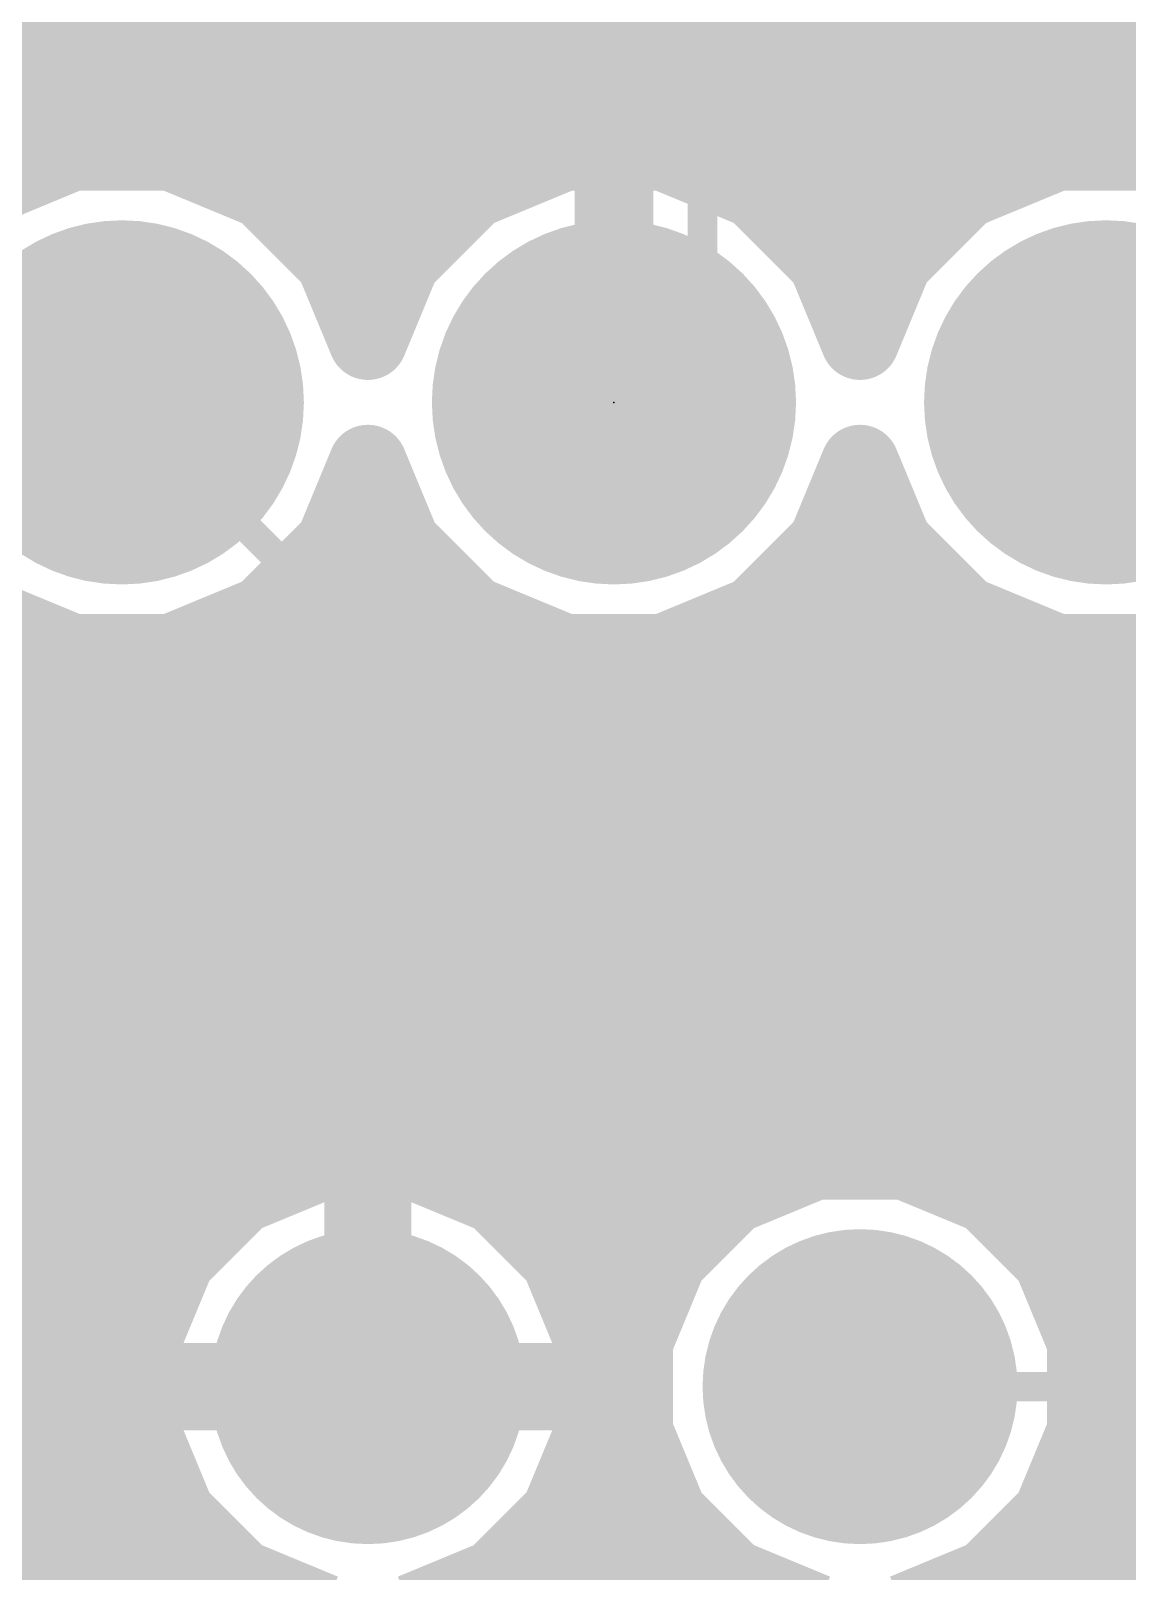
# Model space of a CAD drawing. Extents: x 0.5 to 37.4, y 3.1 to 45.2.
# Drawn here: x 9.69 to 15.35, y 13.02 to 20.97 of the extents above; entities that cross this region are included whole.
import ezdxf

# ---------------------------------------------------------------- set-up
doc = ezdxf.new("R2010")
doc.units = 0
for name, color, linetype in [('1', 22, 'CONTINUOUS'), ('16', 175, 'CONTINUOUS'), ('17', 82, 'CONTINUOUS'), ('21', 253, 'CONTINUOUS'), ('23', 7, 'CONTINUOUS')]:
    doc.layers.add(name, color=color, linetype=linetype)

# ---------------------------------------------------------------- blocks, each defined once
blk = doc.blocks.new('ROUNDP')
at = {"const_width": 0.5}
blk.add_lwpolyline([(0, -0.25, 1), (0, 0.25, 1), (0, -0.25)], format="xyb", dxfattribs=at)

msp = doc.modelspace()

# ---------------------------------------------------------------- linework, layer by layer
at = {"layer": '1'}
for points, const_width in [([(7.6454, 21.1328), (15.6455, 21.1328)], 0.4064), ([(7.3184, 20.7264), (15.6455, 20.7264)], 0.4064), ([(6.912, 20.32), (9.841, 20.32)], 0.4064), ([(9.9023, 20.3454), (9.4262, 20.1482)], 0.4064), ([(10.4177, 20.3454), (9.9023, 20.3454)], 0.4064), ([(10.8938, 20.1482), (10.4177, 20.3454)], 0.4064), ([(10.479, 20.32), (12.381, 20.32)], 0.4064), ([(12.4423, 20.3454), (11.9662, 20.1482)], 0.4064), ([(12.9577, 20.3454), (12.4423, 20.3454)], 0.4064), ([(13.4338, 20.1482), (12.9577, 20.3454)], 0.4064), ([(13.019, 20.32), (14.921, 20.32)], 0.4064), ([(14.9823, 20.3454), (14.5062, 20.1482)], 0.4064), ([(15.4977, 20.3454), (14.9823, 20.3454)], 0.4064), ([(15.9738, 20.1482), (15.4977, 20.3454)], 0.4064), ([(11.2582, 19.7838), (10.8938, 20.1482)], 0.4064), ([(11.9662, 20.1482), (11.6018, 19.7838)], 0.4064), ([(13.7982, 19.7838), (13.4338, 20.1482)], 0.4064), ([(14.5062, 20.1482), (14.1418, 19.7838)], 0.4064), ([(11.1284, 19.9136), (11.7316, 19.9136)], 0.4064), ([(13.6684, 19.9136), (14.2716, 19.9136)], 0.4064), ([(11.43, 19.369), (11.2582, 19.7838)], 0.4064), ([(11.6018, 19.7838), (11.43, 19.369)], 0.4064), ([(13.97, 19.369), (13.7982, 19.7838)], 0.4064), ([(14.1418, 19.7838), (13.97, 19.369)], 0.4064), ([(11.3727, 19.5072), (11.4873, 19.5072)], 0.4064), ([(13.9128, 19.5072), (14.0273, 19.5072)], 0.4064), ([(15.24, 19.05), (16.764, 17.526)], 0.1524), ([(11.2582, 18.3162), (11.43, 18.731)], 0.4064), ([(11.43, 18.731), (11.6018, 18.3162)], 0.4064), ([(13.7982, 18.3162), (13.97, 18.731)], 0.4064), ([(13.97, 18.731), (14.1418, 18.3162)], 0.4064), ([(11.4148, 18.6944), (11.4452, 18.6944)], 0.4064), ([(13.9548, 18.6944), (13.9852, 18.6944)], 0.4064), ([(10.8938, 17.9518), (11.2582, 18.3162)], 0.4064), ([(11.23, 18.288), (11.63, 18.288)], 0.4064), ([(11.6018, 18.3162), (11.9662, 17.9518)], 0.4064), ([(13.4338, 17.9518), (13.7982, 18.3162)], 0.4064), ([(13.77, 18.288), (14.17, 18.288)], 0.4064), ([(14.1418, 18.3162), (14.5062, 17.9518)], 0.4064), ([(9.4262, 17.9518), (9.9023, 17.7546)], 0.4064), ([(10.4177, 17.7546), (10.8938, 17.9518)], 0.4064), ([(11.9662, 17.9518), (12.4423, 17.7546)], 0.4064), ([(12.9577, 17.7546), (13.4338, 17.9518)], 0.4064), ([(14.5062, 17.9518), (14.9823, 17.7546)], 0.4064), ([(7.0136, 17.8816), (9.5957, 17.8816)], 0.4064), ([(10.7243, 17.8816), (12.1357, 17.8816)], 0.4064), ([(13.2643, 17.8816), (14.6757, 17.8816)], 0.4064), ([(15.4977, 17.7546), (15.7997, 17.8797)], 0.4064), ([(9.9023, 17.7546), (10.4177, 17.7546)], 0.4064), ([(12.4423, 17.7546), (12.9577, 17.7546)], 0.4064), ([(14.9823, 17.7546), (15.4977, 17.7546)], 0.4064), ([(7.2168, 17.4752), (16.2041, 17.4752)], 0.4064), ([(7.6232, 17.0688), (17.7089, 17.0688)], 0.4064), ([(7.6454, 16.6624), (19.4564, 16.6624)], 0.4064), ([(7.6454, 16.256), (19.4564, 16.256)], 0.4064), ([(7.5216, 15.8496), (19.4564, 15.8496)], 0.4064), ([(7.1152, 15.4432), (19.4564, 15.4432)], 0.4064), ([(11.1976, 15.1384), (10.7682, 14.9605)], 0.4064), ([(11.6624, 15.1384), (11.1976, 15.1384)], 0.4064), ([(12.0918, 14.9605), (11.6624, 15.1384)], 0.4064), ([(13.7376, 15.1384), (13.3082, 14.9605)], 0.4064), ([(14.2024, 15.1384), (13.7376, 15.1384)], 0.4064), ([(14.6318, 14.9605), (14.2024, 15.1384)], 0.4064), ([(7.1152, 15.0368), (10.9523, 15.0368)], 0.4064), ([(11.9077, 15.0368), (13.4923, 15.0368)], 0.4064), ([(14.4477, 15.0368), (20.8661, 15.0368)], 0.4064), ([(10.7682, 14.9605), (10.4395, 14.6318)], 0.4064), ([(12.4205, 14.6318), (12.0918, 14.9605)], 0.4064), ([(13.3082, 14.9605), (12.9795, 14.6318)], 0.4064), ([(14.9605, 14.6318), (14.6318, 14.9605)], 0.4064), ([(7.5216, 14.6304), (10.4389, 14.6304)], 0.4064), ([(10.4395, 14.6318), (10.2616, 14.2024)], 0.4064), ([(12.5984, 14.2024), (12.4205, 14.6318)], 0.4064), ([(12.4211, 14.6304), (12.9789, 14.6304)], 0.4064), ([(12.9795, 14.6318), (12.8016, 14.2024)], 0.4064), ([(15.1384, 14.2024), (14.9605, 14.6318)], 0.4064), ([(14.9611, 14.6304), (20.9453, 14.6304)], 0.4064), ([(7.6454, 14.224), (10.2705, 14.224)], 0.4064), ([(10.2616, 14.2024), (10.2616, 13.7376)], 0.4064), ([(12.5895, 14.224), (12.8105, 14.224)], 0.4064), ([(12.5984, 13.7376), (12.5984, 14.2024)], 0.4064), ([(12.8016, 14.2024), (12.8016, 13.7376)], 0.4064), ([(15.1295, 14.224), (23.1129, 14.224)], 0.4064), ([(15.1384, 13.7376), (15.1384, 14.2024)], 0.4064), ([(7.6454, 13.8176), (10.2616, 13.8176)], 0.4064), ([(12.5984, 13.8176), (12.8016, 13.8176)], 0.4064), ([(15.1384, 13.8176), (19.8656, 13.8176)], 0.4064), ([(10.2616, 13.7376), (10.4395, 13.3082)], 0.4064), ([(12.4205, 13.3082), (12.5984, 13.7376)], 0.4064), ([(12.8016, 13.7376), (12.9795, 13.3082)], 0.4064), ([(14.9605, 13.3082), (15.1384, 13.7376)], 0.4064), ([(7.6232, 13.4112), (10.3968, 13.4112)], 0.4064), ([(12.4632, 13.4112), (12.9368, 13.4112)], 0.4064), ([(15.0032, 13.4112), (19.7485, 13.4112)], 0.4064), ([(10.4395, 13.3082), (10.7682, 12.9795)], 0.4064), ([(12.0918, 12.9795), (12.4205, 13.3082)], 0.4064), ([(12.9795, 13.3082), (13.3082, 12.9795)], 0.4064), ([(14.6318, 12.9795), (14.9605, 13.3082)], 0.4064), ([(7.2168, 13.0048), (10.7428, 13.0048)], 0.4064), ([(12.1172, 13.0048), (13.2828, 13.0048)], 0.4064), ([(14.6572, 13.0048), (18.1578, 13.0048)], 0.4064), ([(10.7682, 12.9795), (11.1976, 12.8016)], 0.4064), ([(11.6624, 12.8016), (12.0918, 12.9795)], 0.4064), ([(13.3082, 12.9795), (13.7376, 12.8016)], 0.4064), ([(14.2024, 12.8016), (14.6318, 12.9795)], 0.4064)]:
    msp.add_lwpolyline(points, dxfattribs=dict(at, const_width=const_width))
for points, const_width in [([(9.9023, 20.447, 1), (9.9023, 20.2438)], 0.2032), ([(9.841, 20.2184, 1), (9.841, 20.4216)], 0.2032), ([(9.9412, 20.2515, 1), (9.8634, 20.4393)], 0.2032), ([(10.4566, 20.4393, 1), (10.3788, 20.2515)], 0.2032), ([(10.479, 20.4216, 1), (10.479, 20.2184)], 0.2032), ([(10.4177, 20.2438, 1), (10.4177, 20.447)], 0.2032), ([(12.4423, 20.447, 1), (12.4423, 20.2438)], 0.2032), ([(12.381, 20.2184, 1), (12.381, 20.4216)], 0.2032), ([(12.4812, 20.2515, 1), (12.4034, 20.4393)], 0.2032), ([(12.9966, 20.4393, 1), (12.9188, 20.2515)], 0.2032), ([(13.019, 20.4216, 1), (13.019, 20.2184)], 0.2032), ([(12.9577, 20.2438, 1), (12.9577, 20.447)], 0.2032), ([(14.9823, 20.447, 1), (14.9823, 20.2438)], 0.2032), ([(14.921, 20.2184, 1), (14.921, 20.4216)], 0.2032), ([(15.0212, 20.2515, 1), (14.9434, 20.4393)], 0.2032), ([(15.5366, 20.4393, 1), (15.4588, 20.2515)], 0.2032), ([(10.9656, 20.22, 1), (10.8219, 20.0763)], 0.2032), ([(10.8549, 20.0543, 1), (10.9327, 20.2421)], 0.2032), ([(11.9273, 20.2421, 1), (12.0051, 20.0543)], 0.2032), ([(12.0381, 20.0763, 1), (11.8944, 20.22)], 0.2032), ([(13.5056, 20.22, 1), (13.3619, 20.0763)], 0.2032), ([(13.3949, 20.0543, 1), (13.4727, 20.2421)], 0.2032), ([(14.4673, 20.2421, 1), (14.5451, 20.0543)], 0.2032), ([(14.5781, 20.0763, 1), (14.4344, 20.22)], 0.2032), ([(11.1284, 20.0152, 1), (11.1284, 19.812)], 0.2032), ([(11.7316, 19.812, 1), (11.7316, 20.0152)], 0.2032), ([(13.6684, 20.0152, 1), (13.6684, 19.812)], 0.2032), ([(14.2716, 19.812, 1), (14.2716, 20.0152)], 0.2032), ([(11.3521, 19.8227, 1), (11.1643, 19.7449)], 0.2032), ([(11.1863, 19.7119, 1), (11.33, 19.8556)], 0.2032), ([(11.53, 19.8556, 1), (11.6737, 19.7119)], 0.2032), ([(11.6957, 19.7449, 1), (11.5079, 19.8227)], 0.2032), ([(13.8921, 19.8227, 1), (13.7043, 19.7449)], 0.2032), ([(13.7263, 19.7119, 1), (13.87, 19.8556)], 0.2032), ([(14.07, 19.8556, 1), (14.2137, 19.7119)], 0.2032), ([(14.2357, 19.7449, 1), (14.0479, 19.8227)], 0.2032), ([(11.3727, 19.6088, 1), (11.3727, 19.4056)], 0.2032), ([(11.4873, 19.4056, 1), (11.4873, 19.6088)], 0.2032), ([(13.9128, 19.6088, 1), (13.9128, 19.4056)], 0.2032), ([(14.0273, 19.4056, 1), (14.0273, 19.6088)], 0.2032), ([(11.3361, 19.4079, 1), (11.5239, 19.3301)], 0.2032), ([(11.3361, 19.3301, 1), (11.5239, 19.4079)], 0.2032), ([(13.8761, 19.4079, 1), (14.0639, 19.3301)], 0.2032), ([(13.8761, 19.3301, 1), (14.0639, 19.4079)], 0.2032), ([(15.2669, 19.0769, 1), (15.2131, 19.0231)], 0.0762), ([(11.5239, 18.7699, 1), (11.3361, 18.6921)], 0.2032), ([(11.5239, 18.6921, 1), (11.3361, 18.7699)], 0.2032), ([(14.0639, 18.7699, 1), (13.8761, 18.6921)], 0.2032), ([(14.0639, 18.6921, 1), (13.8761, 18.7699)], 0.2032), ([(11.4148, 18.796, 1), (11.4148, 18.5928)], 0.2032), ([(11.4452, 18.5928, 1), (11.4452, 18.796)], 0.2032), ([(13.9548, 18.796, 1), (13.9548, 18.5928)], 0.2032), ([(13.9852, 18.5928, 1), (13.9852, 18.796)], 0.2032), ([(11.23, 18.3896, 1), (11.23, 18.1864)], 0.2032), ([(11.1643, 18.3551, 1), (11.3521, 18.2773)], 0.2032), ([(11.33, 18.2444, 1), (11.1863, 18.3881)], 0.2032), ([(11.6737, 18.3881, 1), (11.53, 18.2444)], 0.2032), ([(11.5079, 18.2773, 1), (11.6957, 18.3551)], 0.2032), ([(11.63, 18.1864, 1), (11.63, 18.3896)], 0.2032), ([(13.77, 18.3896, 1), (13.77, 18.1864)], 0.2032), ([(13.7043, 18.3551, 1), (13.8921, 18.2773)], 0.2032), ([(13.87, 18.2444, 1), (13.7263, 18.3881)], 0.2032), ([(14.2137, 18.3881, 1), (14.07, 18.2444)], 0.2032), ([(14.0479, 18.2773, 1), (14.2357, 18.3551)], 0.2032), ([(14.17, 18.1864, 1), (14.17, 18.3896)], 0.2032), ([(10.9327, 17.8579, 1), (10.8549, 18.0457)], 0.2032), ([(12.0051, 18.0457, 1), (11.9273, 17.8579)], 0.2032), ([(13.4727, 17.8579, 1), (13.3949, 18.0457)], 0.2032), ([(14.5451, 18.0457, 1), (14.4673, 17.8579)], 0.2032), ([(9.5957, 17.78, 1), (9.5957, 17.9832)], 0.2032), ([(10.7243, 17.9832, 1), (10.7243, 17.78)], 0.2032), ([(10.8219, 18.0237, 1), (10.9656, 17.88)], 0.2032), ([(11.8944, 17.88, 1), (12.0381, 18.0237)], 0.2032), ([(12.1357, 17.78, 1), (12.1357, 17.9832)], 0.2032), ([(13.2643, 17.9832, 1), (13.2643, 17.78)], 0.2032), ([(13.3619, 18.0237, 1), (13.5056, 17.88)], 0.2032), ([(14.4344, 17.88, 1), (14.5781, 18.0237)], 0.2032), ([(14.6757, 17.78, 1), (14.6757, 17.9832)], 0.2032), ([(9.9023, 17.8562, 1), (9.9023, 17.653)], 0.2032), ([(9.8634, 17.6607, 1), (9.9412, 17.8485)], 0.2032), ([(10.3788, 17.8485, 1), (10.4566, 17.6607)], 0.2032), ([(10.4177, 17.653, 1), (10.4177, 17.8562)], 0.2032), ([(12.4423, 17.8562, 1), (12.4423, 17.653)], 0.2032), ([(12.4034, 17.6607, 1), (12.4812, 17.8485)], 0.2032), ([(12.9188, 17.8485, 1), (12.9966, 17.6607)], 0.2032), ([(12.9577, 17.653, 1), (12.9577, 17.8562)], 0.2032), ([(14.9823, 17.8562, 1), (14.9823, 17.653)], 0.2032), ([(14.9434, 17.6607, 1), (15.0212, 17.8485)], 0.2032), ([(15.4588, 17.8485, 1), (15.5366, 17.6607)], 0.2032), ([(11.1976, 15.24, 1), (11.1976, 15.0368)], 0.2032), ([(11.2365, 15.0445, 1), (11.1587, 15.2323)], 0.2032), ([(11.7013, 15.2323, 1), (11.6235, 15.0445)], 0.2032), ([(11.6624, 15.0368, 1), (11.6624, 15.24)], 0.2032), ([(13.7376, 15.24, 1), (13.7376, 15.0368)], 0.2032), ([(13.7765, 15.0445, 1), (13.6987, 15.2323)], 0.2032), ([(14.2413, 15.2323, 1), (14.1635, 15.0445)], 0.2032), ([(14.2024, 15.0368, 1), (14.2024, 15.24)], 0.2032), ([(10.9523, 14.9352, 1), (10.9523, 15.1384)], 0.2032), ([(11.9077, 15.1384, 1), (11.9077, 14.9352)], 0.2032), ([(13.4923, 14.9352, 1), (13.4923, 15.1384)], 0.2032), ([(14.4477, 15.1384, 1), (14.4477, 14.9352)], 0.2032), ([(10.7293, 15.0544, 1), (10.807, 14.8667)], 0.2032), ([(10.84, 14.8887, 1), (10.6963, 15.0324)], 0.2032), ([(12.1637, 15.0324, 1), (12.02, 14.8887)], 0.2032), ([(12.053, 14.8667, 1), (12.1307, 15.0544)], 0.2032), ([(13.2693, 15.0544, 1), (13.347, 14.8667)], 0.2032), ([(13.38, 14.8887, 1), (13.2363, 15.0324)], 0.2032), ([(14.7037, 15.0324, 1), (14.56, 14.8887)], 0.2032), ([(14.593, 14.8667, 1), (14.6707, 15.0544)], 0.2032), ([(10.3676, 14.7037, 1), (10.5113, 14.56)], 0.2032), ([(10.5333, 14.593, 1), (10.3456, 14.6707)], 0.2032), ([(10.4389, 14.5288, 1), (10.4389, 14.732)], 0.2032), ([(12.5144, 14.6707, 1), (12.3267, 14.593)], 0.2032), ([(12.4211, 14.732, 1), (12.4211, 14.5288)], 0.2032), ([(12.3487, 14.56, 1), (12.4924, 14.7037)], 0.2032), ([(12.9076, 14.7037, 1), (13.0513, 14.56)], 0.2032), ([(13.0733, 14.593, 1), (12.8856, 14.6707)], 0.2032), ([(12.9789, 14.5288, 1), (12.9789, 14.732)], 0.2032), ([(15.0544, 14.6707, 1), (14.8667, 14.593)], 0.2032), ([(14.9611, 14.732, 1), (14.9611, 14.5288)], 0.2032), ([(14.8887, 14.56, 1), (15.0324, 14.7037)], 0.2032), ([(10.3632, 14.2024, 1), (10.16, 14.2024)], 0.2032), ([(10.2705, 14.1224, 1), (10.2705, 14.3256)], 0.2032), ([(12.5895, 14.3256, 1), (12.5895, 14.1224)], 0.2032), ([(12.7, 14.2024, 1), (12.4968, 14.2024)], 0.2032), ([(12.9032, 14.2024, 1), (12.7, 14.2024)], 0.2032), ([(12.8105, 14.1224, 1), (12.8105, 14.3256)], 0.2032), ([(15.1295, 14.3256, 1), (15.1295, 14.1224)], 0.2032), ([(15.24, 14.2024, 1), (15.0368, 14.2024)], 0.2032), ([(10.1677, 14.2413, 1), (10.3555, 14.1635)], 0.2032), ([(12.5045, 14.1635, 1), (12.6923, 14.2413)], 0.2032), ([(12.7077, 14.2413, 1), (12.8955, 14.1635)], 0.2032), ([(15.0445, 14.1635, 1), (15.2323, 14.2413)], 0.2032), ([(10.2616, 13.716, 1), (10.2616, 13.9192)], 0.2032), ([(12.5984, 13.9192, 1), (12.5984, 13.716)], 0.2032), ([(12.8016, 13.716, 1), (12.8016, 13.9192)], 0.2032), ([(15.1384, 13.9192, 1), (15.1384, 13.716)], 0.2032), ([(10.3555, 13.7765, 1), (10.1677, 13.6987)], 0.2032), ([(12.6923, 13.6987, 1), (12.5045, 13.7765)], 0.2032), ([(12.8955, 13.7765, 1), (12.7077, 13.6987)], 0.2032), ([(15.2323, 13.6987, 1), (15.0445, 13.7765)], 0.2032), ([(10.16, 13.7376, 1), (10.3632, 13.7376)], 0.2032), ([(12.4968, 13.7376, 1), (12.7, 13.7376)], 0.2032), ([(12.7, 13.7376, 1), (12.9032, 13.7376)], 0.2032), ([(15.0368, 13.7376, 1), (15.24, 13.7376)], 0.2032), ([(10.3968, 13.3096, 1), (10.3968, 13.5128)], 0.2032), ([(12.4632, 13.5128, 1), (12.4632, 13.3096)], 0.2032), ([(12.9368, 13.3096, 1), (12.9368, 13.5128)], 0.2032), ([(15.0032, 13.5128, 1), (15.0032, 13.3096)], 0.2032), ([(10.5113, 13.38, 1), (10.3676, 13.2363)], 0.2032), ([(10.3456, 13.2693, 1), (10.5333, 13.347)], 0.2032), ([(12.3267, 13.347, 1), (12.5144, 13.2693)], 0.2032), ([(12.4924, 13.2363, 1), (12.3487, 13.38)], 0.2032), ([(13.0513, 13.38, 1), (12.9076, 13.2363)], 0.2032), ([(12.8856, 13.2693, 1), (13.0733, 13.347)], 0.2032), ([(14.8667, 13.347, 1), (15.0544, 13.2693)], 0.2032), ([(15.0324, 13.2363, 1), (14.8887, 13.38)], 0.2032), ([(10.7428, 12.9032, 1), (10.7428, 13.1064)], 0.2032), ([(12.1172, 13.1064, 1), (12.1172, 12.9032)], 0.2032), ([(13.2828, 12.9032, 1), (13.2828, 13.1064)], 0.2032), ([(14.6572, 13.1064, 1), (14.6572, 12.9032)], 0.2032), ([(10.807, 13.0733, 1), (10.7293, 12.8856)], 0.2032), ([(10.6963, 12.9076, 1), (10.84, 13.0513)], 0.2032), ([(12.02, 13.0513, 1), (12.1637, 12.9076)], 0.2032), ([(12.1307, 12.8856, 1), (12.053, 13.0733)], 0.2032), ([(13.347, 13.0733, 1), (13.2693, 12.8856)], 0.2032), ([(13.2363, 12.9076, 1), (13.38, 13.0513)], 0.2032), ([(14.56, 13.0513, 1), (14.7037, 12.9076)], 0.2032), ([(14.6707, 12.8856, 1), (14.593, 13.0733)], 0.2032)]:
    msp.add_lwpolyline(points, format="xyb", dxfattribs=dict(at, const_width=const_width))
at = {"layer": '16'}
for points, const_width in [([(13.1572, 20.7264), (13.1572, 23.9522)], 0.1524), ([(7.6454, 21.1328), (20.4216, 21.1328)], 0.4064), ([(7.3184, 20.7264), (20.4216, 20.7264)], 0.4064), ([(13.1572, 19.5072), (13.1572, 20.7264)], 0.1524), ([(13.1572, 20.7264), (19.9898, 20.7264)], 0.1524), ([(12.3729, 20.4126), (12.1637, 20.3446)], 0.4064), ([(12.59, 20.447), (12.3729, 20.4126)], 0.4064), ([(12.7, 20.447), (12.59, 20.447)], 0.4064), ([(12.7, 20.447), (12.7, 19.05)], 0.4064), ([(12.7, 19.05), (12.7, 20.447)], 0.4064), ([(12.8099, 20.447), (12.7, 20.447)], 0.4064), ([(13.0271, 20.4126), (12.8099, 20.447)], 0.4064), ([(13.2363, 20.3446), (13.0271, 20.4126)], 0.4064), ([(7.0556, 20.32), (9.841, 20.32)], 0.4064), ([(9.9023, 20.3454), (9.4262, 20.1482)], 0.4064), ([(10.4177, 20.3454), (9.9023, 20.3454)], 0.4064), ([(10.8938, 20.1482), (10.4177, 20.3454)], 0.4064), ([(10.479, 20.32), (12.1154, 20.32)], 0.4064), ([(12.1637, 20.3446), (11.9678, 20.2448)], 0.4064), ([(12.7, 20.32), (12.7, 20.32)], 0.4064), ([(13.4322, 20.2448), (13.2363, 20.3446)], 0.4064), ([(13.2846, 20.32), (14.921, 20.32)], 0.4064), ([(14.9823, 20.3454), (14.5062, 20.1482)], 0.4064), ([(15.4977, 20.3454), (14.9823, 20.3454)], 0.4064), ([(15.9738, 20.1482), (15.4977, 20.3454)], 0.4064), ([(11.9678, 20.2448), (11.7899, 20.1156)], 0.4064), ([(13.6101, 20.1156), (13.4322, 20.2448)], 0.4064), ([(11.2582, 19.7838), (10.8938, 20.1482)], 0.4064), ([(11.7899, 20.1156), (11.6344, 19.9601)], 0.4064), ([(13.7656, 19.9601), (13.6101, 20.1156)], 0.4064), ([(14.5062, 20.1482), (14.1418, 19.7838)], 0.4064), ([(11.1284, 19.9136), (11.6007, 19.9136)], 0.4064), ([(11.6344, 19.9601), (11.5052, 19.7822)], 0.4064), ([(12.7, 19.9136), (12.7, 19.9136)], 0.4064), ([(13.8948, 19.7822), (13.7656, 19.9601)], 0.4064), ([(13.7993, 19.9136), (14.2716, 19.9136)], 0.4064), ([(11.3766, 19.4978), (11.2582, 19.7838)], 0.4064), ([(11.5052, 19.7822), (11.4054, 19.5863)], 0.4064), ([(13.9946, 19.5863), (13.8948, 19.7822)], 0.4064), ([(14.1418, 19.7838), (14.0234, 19.4978)], 0.4064), ([(11.4054, 19.5863), (11.3766, 19.4978)], 0.4064), ([(14.0234, 19.4978), (13.9946, 19.5863)], 0.4064), ([(11.3727, 19.5072), (11.3797, 19.5072)], 0.4064), ([(12.7, 19.5072), (12.7, 19.5072)], 0.4064), ([(14.0203, 19.5072), (14.0273, 19.5072)], 0.4064), ([(12.7, 19.05), (13.1572, 19.5072)], 0.1524), ([(12.7, 19.1008), (12.7, 19.1008)], 0.4064), ([(12.7, 19.05), (12.7, 19.05)], 0.4064), ([(10.16, 19.05), (11.3284, 17.8816)], 0.1524), ([(9.4262, 17.9518), (9.9023, 17.7546)], 0.4064), ([(7.1573, 17.8816), (9.5957, 17.8816)], 0.4064), ([(10.4177, 17.7546), (10.7197, 17.8797)], 0.4064), ([(10.7197, 17.8797), (11.1495, 17.4498)], 0.4064), ([(9.9023, 17.7546), (10.4177, 17.7546)], 0.4064), ([(11.3284, 17.8816), (15.748, 17.8816)], 0.1524), ([(7.2168, 17.4752), (11.1241, 17.4752)], 0.4064), ([(11.1495, 17.4498), (15.9269, 17.4498)], 0.4064), ([(7.6232, 17.0688), (18.7949, 17.0688)], 0.4064), ([(7.6454, 16.6624), (18.3885, 16.6624)], 0.4064), ([(7.6454, 16.256), (17.9821, 16.256)], 0.4064), ([(7.5216, 15.8496), (17.5757, 15.8496)], 0.4064), ([(7.1639, 15.4432), (17.1693, 15.4432)], 0.4064), ([(11.33, 15.24), (11.1326, 15.2087)], 0.4064), ([(11.4082, 15.24), (11.33, 15.24)], 0.4064), ([(11.4082, 13.9918), (11.4082, 15.24)], 0.4064), ([(11.53, 15.24), (11.4518, 15.24)], 0.4064), ([(11.4518, 15.24), (11.4518, 13.9918)], 0.4064), ([(11.7274, 15.2087), (11.53, 15.24)], 0.4064), ([(10.9425, 15.147), (10.7644, 15.0562)], 0.4064), ([(11.1326, 15.2087), (10.9425, 15.147)], 0.4064), ([(11.9175, 15.147), (11.7274, 15.2087)], 0.4064), ([(12.0956, 15.0562), (11.9175, 15.147)], 0.4064), ([(13.7376, 15.1384), (13.3082, 14.9605)], 0.4064), ([(14.2024, 15.1384), (13.7376, 15.1384)], 0.4064), ([(14.6318, 14.9605), (14.2024, 15.1384)], 0.4064), ([(7.5703, 15.0368), (10.7377, 15.0368)], 0.4064), ([(10.7644, 15.0562), (10.6027, 14.9387)], 0.4064), ([(11.4082, 15.0368), (11.4518, 15.0368)], 0.4064), ([(12.2573, 14.9387), (12.0956, 15.0562)], 0.4064), ([(12.1223, 15.0368), (13.4923, 15.0368)], 0.4064), ([(14.4477, 15.0368), (16.7629, 15.0368)], 0.4064), ([(10.6027, 14.9387), (10.4613, 14.7973)], 0.4064), ([(12.3987, 14.7973), (12.2573, 14.9387)], 0.4064), ([(13.3082, 14.9605), (12.9795, 14.6318)], 0.4064), ([(14.9605, 14.6318), (14.6318, 14.9605)], 0.4064), ([(10.4613, 14.7973), (10.3438, 14.6356)], 0.4064), ([(12.5162, 14.6356), (12.3987, 14.7973)], 0.4064), ([(7.9767, 14.6304), (10.3411, 14.6304)], 0.4064), ([(10.3438, 14.6356), (10.253, 14.4575)], 0.4064), ([(11.4082, 14.6304), (11.4518, 14.6304)], 0.4064), ([(12.607, 14.4575), (12.5162, 14.6356)], 0.4064), ([(12.5189, 14.6304), (12.9789, 14.6304)], 0.4064), ([(12.9795, 14.6318), (12.8016, 14.2024)], 0.4064), ([(15.0558, 14.4018), (14.9605, 14.6318)], 0.4064), ([(14.9611, 14.6304), (16.3565, 14.6304)], 0.4064), ([(10.253, 14.4575), (10.1913, 14.2674)], 0.4064), ([(12.6687, 14.2674), (12.607, 14.4575)], 0.4064), ([(16.1279, 14.4018), (15.0558, 14.4018)], 0.4064), ([(10.1913, 14.2674), (10.16, 14.07)], 0.4064), ([(12.7, 14.07), (12.6687, 14.2674)], 0.4064), ([(8.3831, 14.224), (10.1844, 14.224)], 0.4064), ([(11.4082, 14.224), (11.4518, 14.224)], 0.4064), ([(12.6756, 14.224), (12.8105, 14.224)], 0.4064), ([(12.8016, 14.2024), (12.8016, 13.7376)], 0.4064), ([(10.16, 14.07), (10.16, 13.9918)], 0.4064), ([(12.7, 13.9918), (12.7, 14.07)], 0.4064), ([(10.16, 13.9918), (11.4082, 13.9918)], 0.4064), ([(11.4082, 13.9482), (10.16, 13.9482)], 0.4064), ([(10.16, 13.9482), (10.16, 13.87)], 0.4064), ([(11.4518, 13.9918), (11.4082, 13.9918)], 0.4064), ([(11.4082, 13.9918), (11.4082, 13.9482)], 0.4064), ([(11.4518, 13.9482), (11.4518, 13.9918)], 0.4064), ([(11.4518, 13.9918), (12.7, 13.9918)], 0.4064), ([(12.7, 13.9482), (11.4518, 13.9482)], 0.4064), ([(12.7, 13.87), (12.7, 13.9482)], 0.4064), ([(10.16, 13.87), (10.1913, 13.6726)], 0.4064), ([(12.6687, 13.6726), (12.7, 13.87)], 0.4064), ([(8.7895, 13.8176), (10.1683, 13.8176)], 0.4064), ([(12.6917, 13.8176), (12.8016, 13.8176)], 0.4064), ([(13.97, 13.97), (16.3068, 13.97)], 0.1524), ([(12.8016, 13.7376), (12.9578, 13.3604)], 0.4064), ([(10.1913, 13.6726), (10.253, 13.4825)], 0.4064), ([(12.607, 13.4825), (12.6687, 13.6726)], 0.4064), ([(10.253, 13.4825), (10.3153, 13.3604)], 0.4064), ([(12.5447, 13.3604), (12.607, 13.4825)], 0.4064), ([(9.1959, 13.4112), (10.2894, 13.4112)], 0.4064), ([(12.5706, 13.4112), (12.9368, 13.4112)], 0.4064), ([(10.3153, 13.3604), (9.2467, 13.3604)], 0.4064), ([(12.9578, 13.3604), (12.5447, 13.3604)], 0.4064)]:
    msp.add_lwpolyline(points, dxfattribs=dict(at, const_width=const_width))
for points, const_width in [([(13.1953, 20.7264, 1), (13.1191, 20.7264)], 0.0762), ([(13.1572, 20.7645, 1), (13.1572, 20.6883)], 0.0762), ([(13.1191, 20.7264, 1), (13.1953, 20.7264)], 0.0762), ([(12.357, 20.5129, 1), (12.3888, 20.3122)], 0.2032), ([(12.4043, 20.316, 1), (12.3415, 20.5092)], 0.2032), ([(12.59, 20.5486, 1), (12.59, 20.3454)], 0.2032), ([(12.6059, 20.3466, 1), (12.5742, 20.5473)], 0.2032), ([(12.8016, 20.447, 1), (12.5984, 20.447)], 0.2032), ([(12.8016, 20.447, 1), (12.5984, 20.447)], 0.2032), ([(12.7, 20.5486, 1), (12.7, 20.3454)], 0.2032), ([(12.7, 20.3454, 1), (12.7, 20.5486)], 0.2032), ([(12.8258, 20.5473, 1), (12.7941, 20.3466)], 0.2032), ([(12.8099, 20.3454, 1), (12.8099, 20.5486)], 0.2032), ([(13.0585, 20.5092, 1), (12.9957, 20.316)], 0.2032), ([(13.0112, 20.3122, 1), (13.043, 20.5129)], 0.2032), ([(9.9023, 20.447, 1), (9.9023, 20.2438)], 0.2032), ([(9.841, 20.2184, 1), (9.841, 20.4216)], 0.2032), ([(9.9412, 20.2515, 1), (9.8634, 20.4393)], 0.2032), ([(10.4566, 20.4393, 1), (10.3788, 20.2515)], 0.2032), ([(10.479, 20.4216, 1), (10.479, 20.2184)], 0.2032), ([(10.4177, 20.2438, 1), (10.4177, 20.447)], 0.2032), ([(12.1323, 20.4413, 1), (12.1951, 20.248)], 0.2032), ([(12.1154, 20.2184, 1), (12.1154, 20.4216)], 0.2032), ([(12.2099, 20.2541, 1), (12.1176, 20.4352)], 0.2032), ([(12.7, 20.4216, 1), (12.7, 20.2184)], 0.2032), ([(12.7, 20.2184, 1), (12.7, 20.4216)], 0.2032), ([(13.2824, 20.4352, 1), (13.1901, 20.2541)], 0.2032), ([(13.2846, 20.4216, 1), (13.2846, 20.2184)], 0.2032), ([(13.2049, 20.248, 1), (13.2677, 20.4413)], 0.2032), ([(14.9823, 20.447, 1), (14.9823, 20.2438)], 0.2032), ([(14.921, 20.2184, 1), (14.921, 20.4216)], 0.2032), ([(15.0212, 20.2515, 1), (14.9434, 20.4393)], 0.2032), ([(15.5366, 20.4393, 1), (15.4588, 20.2515)], 0.2032), ([(11.9217, 20.3353, 1), (12.0139, 20.1543)], 0.2032), ([(12.0275, 20.1626, 1), (11.9081, 20.327)], 0.2032), ([(13.4919, 20.327, 1), (13.3725, 20.1626)], 0.2032), ([(13.3861, 20.1543, 1), (13.4783, 20.3353)], 0.2032), ([(10.9656, 20.22, 1), (10.8219, 20.0763)], 0.2032), ([(10.8549, 20.0543, 1), (10.9327, 20.2421)], 0.2032), ([(11.7302, 20.1978, 1), (11.8496, 20.0334)], 0.2032), ([(11.8618, 20.0437, 1), (11.7181, 20.1874)], 0.2032), ([(13.6819, 20.1874, 1), (13.5382, 20.0437)], 0.2032), ([(13.5504, 20.0334, 1), (13.6698, 20.1978)], 0.2032), ([(14.4673, 20.2421, 1), (14.5451, 20.0543)], 0.2032), ([(14.5781, 20.0763, 1), (14.4344, 20.22)], 0.2032), ([(11.1284, 20.0152, 1), (11.1284, 19.812)], 0.2032), ([(11.5626, 20.0319, 1), (11.7063, 19.8882)], 0.2032), ([(11.7166, 19.9004, 1), (11.5522, 20.0198)], 0.2032), ([(11.6007, 19.812, 1), (11.6007, 20.0152)], 0.2032), ([(12.7, 20.0152, 1), (12.7, 19.812)], 0.2032), ([(12.7, 19.812, 1), (12.7, 20.0152)], 0.2032), ([(13.8478, 20.0198, 1), (13.6834, 19.9004)], 0.2032), ([(13.6937, 19.8882, 1), (13.8374, 20.0319)], 0.2032), ([(13.7993, 20.0152, 1), (13.7993, 19.812)], 0.2032), ([(14.2716, 19.812, 1), (14.2716, 20.0152)], 0.2032), ([(11.3521, 19.8227, 1), (11.1643, 19.7449)], 0.2032), ([(11.1863, 19.7119, 1), (11.33, 19.8556)], 0.2032), ([(11.5957, 19.7361, 1), (11.4147, 19.8283)], 0.2032), ([(13.9853, 19.8283, 1), (13.8043, 19.7361)], 0.2032), ([(14.07, 19.8556, 1), (14.2137, 19.7119)], 0.2032), ([(14.2357, 19.7449, 1), (14.0479, 19.8227)], 0.2032), ([(11.423, 19.8419, 1), (11.5874, 19.7225)], 0.2032), ([(13.8126, 19.7225, 1), (13.977, 19.8419)], 0.2032), ([(11.3148, 19.6324, 1), (11.4959, 19.5401)], 0.2032), ([(11.502, 19.5549, 1), (11.3087, 19.6177)], 0.2032), ([(14.0913, 19.6177, 1), (13.898, 19.5549)], 0.2032), ([(13.9041, 19.5401, 1), (14.0852, 19.6324)], 0.2032), ([(11.3727, 19.6088, 1), (11.3727, 19.4056)], 0.2032), ([(11.2828, 19.459, 1), (11.4705, 19.5367)], 0.2032), ([(11.3797, 19.4056, 1), (11.3797, 19.6088)], 0.2032), ([(12.7, 19.6088, 1), (12.7, 19.4056)], 0.2032), ([(12.7, 19.4056, 1), (12.7, 19.6088)], 0.2032), ([(14.0203, 19.6088, 1), (14.0203, 19.4056)], 0.2032), ([(13.9295, 19.5367, 1), (14.1172, 19.459)], 0.2032), ([(14.0273, 19.4056, 1), (14.0273, 19.6088)], 0.2032), ([(11.28, 19.5292, 1), (11.4733, 19.4665)], 0.2032), ([(13.1841, 19.4803, 1), (13.1303, 19.5341)], 0.0762), ([(13.9267, 19.4665, 1), (14.12, 19.5292)], 0.2032), ([(13.1191, 19.5072, 1), (13.1953, 19.5072)], 0.0762), ([(12.7, 19.2024, 1), (12.7, 18.9992)], 0.2032), ([(12.7, 19.1516, 1), (12.7, 18.9484)], 0.2032), ([(12.7, 18.9992, 1), (12.7, 19.2024)], 0.2032), ([(12.7, 18.9484, 1), (12.7, 19.1516)], 0.2032), ([(10.1869, 19.0769, 1), (10.1331, 19.0231)], 0.0762), ([(12.5984, 19.05, 1), (12.8016, 19.05)], 0.2032), ([(12.5984, 19.05, 1), (12.8016, 19.05)], 0.2032), ([(12.6731, 19.0769, 1), (12.7269, 19.0231)], 0.0762), ([(9.5957, 17.78, 1), (9.5957, 17.9832)], 0.2032), ([(10.7915, 17.9515, 1), (10.6478, 17.8078)], 0.2032), ([(10.7585, 17.7858, 1), (10.6808, 17.9736)], 0.2032), ([(9.9023, 17.8562, 1), (9.9023, 17.653)], 0.2032), ([(9.8634, 17.6607, 1), (9.9412, 17.8485)], 0.2032), ([(10.3788, 17.8485, 1), (10.4566, 17.6607)], 0.2032), ([(10.4177, 17.653, 1), (10.4177, 17.8562)], 0.2032), ([(11.3284, 17.9197, 1), (11.3284, 17.8435)], 0.0762), ([(11.3015, 17.8547, 1), (11.3553, 17.9085)], 0.0762), ([(11.1495, 17.5514, 1), (11.1495, 17.3482)], 0.2032), ([(11.1241, 17.3736, 1), (11.1241, 17.5768)], 0.2032), ([(11.0777, 17.378, 1), (11.2214, 17.5216)], 0.2032), ([(11.33, 15.3416, 1), (11.33, 15.1384)], 0.2032), ([(11.5098, 15.24, 1), (11.3066, 15.24)], 0.2032), ([(11.3459, 15.1396, 1), (11.3142, 15.3403)], 0.2032), ([(11.4518, 15.3416, 1), (11.4518, 15.1384)], 0.2032), ([(11.5534, 15.24, 1), (11.3502, 15.24)], 0.2032), ([(11.4082, 15.1384, 1), (11.4082, 15.3416)], 0.2032), ([(11.5458, 15.3403, 1), (11.5141, 15.1396)], 0.2032), ([(11.53, 15.1384, 1), (11.5299, 15.3416)], 0.2032), ([(10.9111, 15.2436, 1), (10.9739, 15.0503)], 0.2032), ([(10.9886, 15.0564, 1), (10.8964, 15.2375)], 0.2032), ([(11.1167, 15.3091, 1), (11.1485, 15.1084)], 0.2032), ([(11.164, 15.1121, 1), (11.1012, 15.3054)], 0.2032), ([(11.7588, 15.3054, 1), (11.696, 15.1121)], 0.2032), ([(11.7115, 15.1084, 1), (11.7433, 15.3091)], 0.2032), ([(11.9636, 15.2375, 1), (11.8714, 15.0564)], 0.2032), ([(11.8861, 15.0503, 1), (11.9489, 15.2436)], 0.2032), ([(13.7376, 15.24, 1), (13.7376, 15.0368)], 0.2032), ([(13.7765, 15.0445, 1), (13.6987, 15.2323)], 0.2032), ([(14.2413, 15.2323, 1), (14.1635, 15.0445)], 0.2032), ([(14.2024, 15.0368, 1), (14.2024, 15.24)], 0.2032), ([(10.7182, 15.1467, 1), (10.8105, 14.9657)], 0.2032), ([(10.8241, 14.974, 1), (10.7047, 15.1384)], 0.2032), ([(10.7377, 14.9352, 1), (10.7377, 15.1384)], 0.2032), ([(11.4082, 15.1384, 1), (11.4082, 14.9352)], 0.2032), ([(11.4518, 14.9352, 1), (11.4518, 15.1384)], 0.2032), ([(12.1553, 15.1384, 1), (12.0359, 14.974)], 0.2032), ([(12.1223, 15.1384, 1), (12.1223, 14.9352)], 0.2032), ([(12.0495, 14.9657, 1), (12.1417, 15.1467)], 0.2032), ([(13.4923, 14.9352, 1), (13.4923, 15.1384)], 0.2032), ([(14.4477, 15.1384, 1), (14.4477, 14.9352)], 0.2032), ([(10.5429, 15.0209, 1), (10.6624, 14.8565)], 0.2032), ([(10.6745, 14.8669, 1), (10.5308, 15.0105)], 0.2032), ([(12.3292, 15.0105, 1), (12.1855, 14.8669)], 0.2032), ([(12.1976, 14.8565, 1), (12.3171, 15.0209)], 0.2032), ([(13.2693, 15.0544, 1), (13.347, 14.8667)], 0.2032), ([(13.38, 14.8887, 1), (13.2363, 15.0324)], 0.2032), ([(14.7037, 15.0324, 1), (14.56, 14.8887)], 0.2032), ([(14.593, 14.8667, 1), (14.6707, 15.0544)], 0.2032), ([(10.3895, 14.8692, 1), (10.5331, 14.7255)], 0.2032), ([(10.5435, 14.7376, 1), (10.3791, 14.8571)], 0.2032), ([(12.4809, 14.8571, 1), (12.3165, 14.7376)], 0.2032), ([(12.3269, 14.7255, 1), (12.4705, 14.8692)], 0.2032), ([(10.2616, 14.6953, 1), (10.426, 14.5759)], 0.2032), ([(10.4343, 14.5895, 1), (10.2533, 14.6817)], 0.2032), ([(10.3411, 14.5288, 1), (10.3411, 14.732)], 0.2032), ([(11.4082, 14.732, 1), (11.4082, 14.5288)], 0.2032), ([(11.4518, 14.5288, 1), (11.4518, 14.732)], 0.2032), ([(12.6067, 14.6817, 1), (12.4257, 14.5895)], 0.2032), ([(12.5189, 14.732, 1), (12.5189, 14.5288)], 0.2032), ([(12.434, 14.5759, 1), (12.5984, 14.6953)], 0.2032), ([(12.9076, 14.7037, 1), (13.0513, 14.56)], 0.2032), ([(13.0733, 14.593, 1), (12.8856, 14.6707)], 0.2032), ([(12.9789, 14.5288, 1), (12.9789, 14.732)], 0.2032), ([(15.0544, 14.6707, 1), (14.8667, 14.593)], 0.2032), ([(14.9611, 14.732, 1), (14.9611, 14.5288)], 0.2032), ([(14.8887, 14.56, 1), (15.0324, 14.7037)], 0.2032), ([(10.3497, 14.4261, 1), (10.1564, 14.4889)], 0.2032), ([(12.7036, 14.4889, 1), (12.5103, 14.4261)], 0.2032), ([(10.1625, 14.5036, 1), (10.3436, 14.4114)], 0.2032), ([(12.5164, 14.4114, 1), (12.6975, 14.5036)], 0.2032), ([(15.0558, 14.5034, 1), (15.0558, 14.3002)], 0.2032), ([(10.2916, 14.2515, 1), (10.0909, 14.2833)], 0.2032), ([(12.7691, 14.2833, 1), (12.5684, 14.2515)], 0.2032), ([(14.9619, 14.3629, 1), (15.1497, 14.4407)], 0.2032), ([(10.0946, 14.2988, 1), (10.2879, 14.236)], 0.2032), ([(10.1844, 14.1224, 1), (10.1844, 14.3256)], 0.2032), ([(11.4082, 14.3256, 1), (11.4082, 14.1224)], 0.2032), ([(11.4518, 14.1224, 1), (11.4518, 14.3256)], 0.2032), ([(12.5721, 14.236, 1), (12.7654, 14.2988)], 0.2032), ([(12.6756, 14.3256, 1), (12.6756, 14.1224)], 0.2032), ([(12.9032, 14.2024, 1), (12.7, 14.2024)], 0.2032), ([(12.8105, 14.1224, 1), (12.8105, 14.3256)], 0.2032), ([(12.7077, 14.2413, 1), (12.8955, 14.1635)], 0.2032), ([(10.2616, 14.07, 1), (10.0584, 14.07)], 0.2032), ([(12.8016, 14.07, 1), (12.5984, 14.07)], 0.2032), ([(10.16, 14.0934, 1), (10.16, 13.8902)], 0.2032), ([(10.16, 14.0498, 1), (10.16, 13.8466)], 0.2032), ([(10.2616, 13.9482, 1), (10.0584, 13.9482)], 0.2032), ([(10.0597, 14.0858, 1), (10.2603, 14.0541)], 0.2032), ([(11.4082, 14.0934, 1), (11.4082, 13.8902)], 0.2032), ([(11.5098, 13.9918, 1), (11.3066, 13.9918)], 0.2032), ([(11.5534, 13.9918, 1), (11.3502, 13.9918)], 0.2032), ([(11.4518, 14.0934, 1), (11.4518, 13.8902)], 0.2032), ([(11.4518, 14.0498, 1), (11.4518, 13.8466)], 0.2032), ([(11.4082, 13.8902, 1), (11.4082, 14.0934)], 0.2032), ([(11.4082, 13.8466, 1), (11.4082, 14.0498)], 0.2032), ([(11.4518, 13.8902, 1), (11.4518, 14.0934)], 0.2032), ([(12.8016, 13.9482, 1), (12.5984, 13.9482)], 0.2032), ([(12.5996, 14.0541, 1), (12.8003, 14.0858)], 0.2032), ([(12.7, 13.8902, 1), (12.7, 14.0934)], 0.2032), ([(12.7, 13.8466, 1), (12.7, 14.0498)], 0.2032), ([(10.0584, 13.9918, 1), (10.2616, 13.9918)], 0.2032), ([(10.2603, 13.8859, 1), (10.0597, 13.8542)], 0.2032), ([(11.3066, 13.9918, 1), (11.5098, 13.9918)], 0.2032), ([(11.3502, 13.9918, 1), (11.5534, 13.9918)], 0.2032), ([(12.5984, 13.9918, 1), (12.8016, 13.9918)], 0.2032), ([(12.8003, 13.8542, 1), (12.5996, 13.8859)], 0.2032), ([(10.1683, 13.716, 1), (10.1683, 13.9192)], 0.2032), ([(11.3066, 13.9482, 1), (11.5098, 13.9482)], 0.2032), ([(11.3502, 13.9482, 1), (11.5534, 13.9482)], 0.2032), ([(12.6917, 13.9192, 1), (12.6917, 13.716)], 0.2032), ([(12.8016, 13.716, 1), (12.8016, 13.9192)], 0.2032), ([(13.97, 14.0081, 1), (13.97, 13.9319)], 0.0762), ([(10.0584, 13.87, 1), (10.2616, 13.87)], 0.2032), ([(12.5984, 13.87, 1), (12.8016, 13.8701)], 0.2032), ([(12.8955, 13.7765, 1), (12.7077, 13.6987)], 0.2032), ([(10.2879, 13.704, 1), (10.0946, 13.6412)], 0.2032), ([(12.7654, 13.6412, 1), (12.5721, 13.704)], 0.2032), ([(12.7, 13.7376, 1), (12.9032, 13.7376)], 0.2032), ([(10.0909, 13.6567, 1), (10.2916, 13.6885)], 0.2032), ([(12.5684, 13.6885, 1), (12.7691, 13.6567)], 0.2032), ([(10.3436, 13.5286, 1), (10.1625, 13.4364)], 0.2032), ([(12.6975, 13.4364, 1), (12.5164, 13.5286)], 0.2032), ([(10.1564, 13.4511, 1), (10.3497, 13.5139)], 0.2032), ([(10.2894, 13.3096, 1), (10.2894, 13.5128)], 0.2032), ([(12.5706, 13.5128, 1), (12.5706, 13.3096)], 0.2032), ([(12.5103, 13.5139, 1), (12.7036, 13.4511)], 0.2032), ([(12.9368, 13.3096, 1), (12.9368, 13.5128)], 0.2032), ([(10.3153, 13.2588, 1), (10.3153, 13.462)], 0.2032), ([(12.5447, 13.462, 1), (12.5447, 13.2588)], 0.2032), ([(12.9578, 13.2588, 1), (12.9578, 13.462)], 0.2032), ([(10.2247, 13.3143, 1), (10.4058, 13.4065)], 0.2032), ([(12.4542, 13.4065, 1), (12.6353, 13.3143)], 0.2032), ([(12.864, 13.3215, 1), (13.0517, 13.3993)], 0.2032)]:
    msp.add_lwpolyline(points, format="xyb", dxfattribs=dict(at, const_width=const_width))
at = {"layer": '21'}
for points, const_width in [([(14.986, 20.828, 0.0557), (10.414, 20.828)], 0.2032), ([(10.414, 20.828, 0.8571), (10.414, 17.272)], 0.2032), ([(10.4084, 20.8785, 1), (10.4196, 20.7775)], 0.1016), ([(10.4218, 20.7778, 1), (10.4062, 20.8782)], 0.1016), ([(14.986, 17.272, 0.8571), (14.986, 20.828)], 0.2032), ([(14.9938, 20.8782, 1), (14.9782, 20.7778)], 0.1016), ([(14.9804, 20.7775, 1), (14.9916, 20.8785)], 0.1016), ([(10.414, 17.272, 0.0556), (14.986, 17.272)], 0.2032), ([(10.4196, 17.3225, 1), (10.4084, 17.2215)], 0.1016), ([(10.4062, 17.2218, 1), (10.4218, 17.3222)], 0.1016), ([(14.9782, 17.3222, 1), (14.9938, 17.2218)], 0.1016), ([(14.9916, 17.2215, 1), (14.9804, 17.3225)], 0.1016), ([(10.922, 15.2718, 1), (10.922, 15.2082)], 0.0635), ([(10.9445, 15.2175, 1), (10.8995, 15.2625)], 0.0635), ([(14.5005, 15.2625, 1), (14.4555, 15.2175)], 0.0635), ([(14.478, 15.2082, 1), (14.478, 15.2718)], 0.0635), ([(10.1918, 14.478, 1), (10.1282, 14.478)], 0.0635), ([(10.1375, 14.5005, 1), (10.1825, 14.4555)], 0.0635), ([(15.2718, 14.478, 1), (15.2082, 14.478)], 0.0635), ([(15.2175, 14.4555, 1), (15.2625, 14.5005)], 0.0635), ([(10.1825, 13.2305, 1), (10.1375, 13.1855)], 0.0635), ([(10.1282, 13.208, 1), (10.1918, 13.208)], 0.0635), ([(15.2082, 13.208, 1), (15.2718, 13.208)], 0.0635), ([(15.2625, 13.1855, 1), (15.2175, 13.2305)], 0.0635)]:
    msp.add_lwpolyline(points, format="xyb", dxfattribs=dict(at, const_width=const_width))
at = {"layer": '21', "const_width": 0.127}
for points in [[(10.16, 14.478), (10.922, 15.24)], [(10.922, 15.24), (14.478, 15.24)], [(14.478, 15.24), (15.24, 14.478)], [(10.16, 13.208), (10.16, 14.478)], [(15.24, 14.478), (15.24, 13.208)], [(10.668, 12.7), (10.16, 13.208)], [(15.24, 13.208), (14.732, 12.7)]]:
    msp.add_lwpolyline(points, dxfattribs=at)
at = {"layer": '23'}
msp.add_point((12.7, 19.05), dxfattribs=at)

# ---------------------------------------------------------------- block references
at = {"layer": '17', "xscale": 1.8796, "yscale": 1.8796}
for p in [(10.16, 19.05), (10.16, 19.05), (12.7, 19.05), (12.7, 19.05), (15.24, 19.05), (15.24, 19.05)]:
    msp.add_blockref('ROUNDP', p, dxfattribs=at)
at = {"layer": '17', "xscale": 1.6256, "yscale": 1.6256, "rotation": 180}
for p in [(11.43, 13.97), (11.43, 13.97), (13.97, 13.97), (13.97, 13.97)]:
    msp.add_blockref('ROUNDP', p, dxfattribs=at)

doc.saveas('drawing.dxf')
